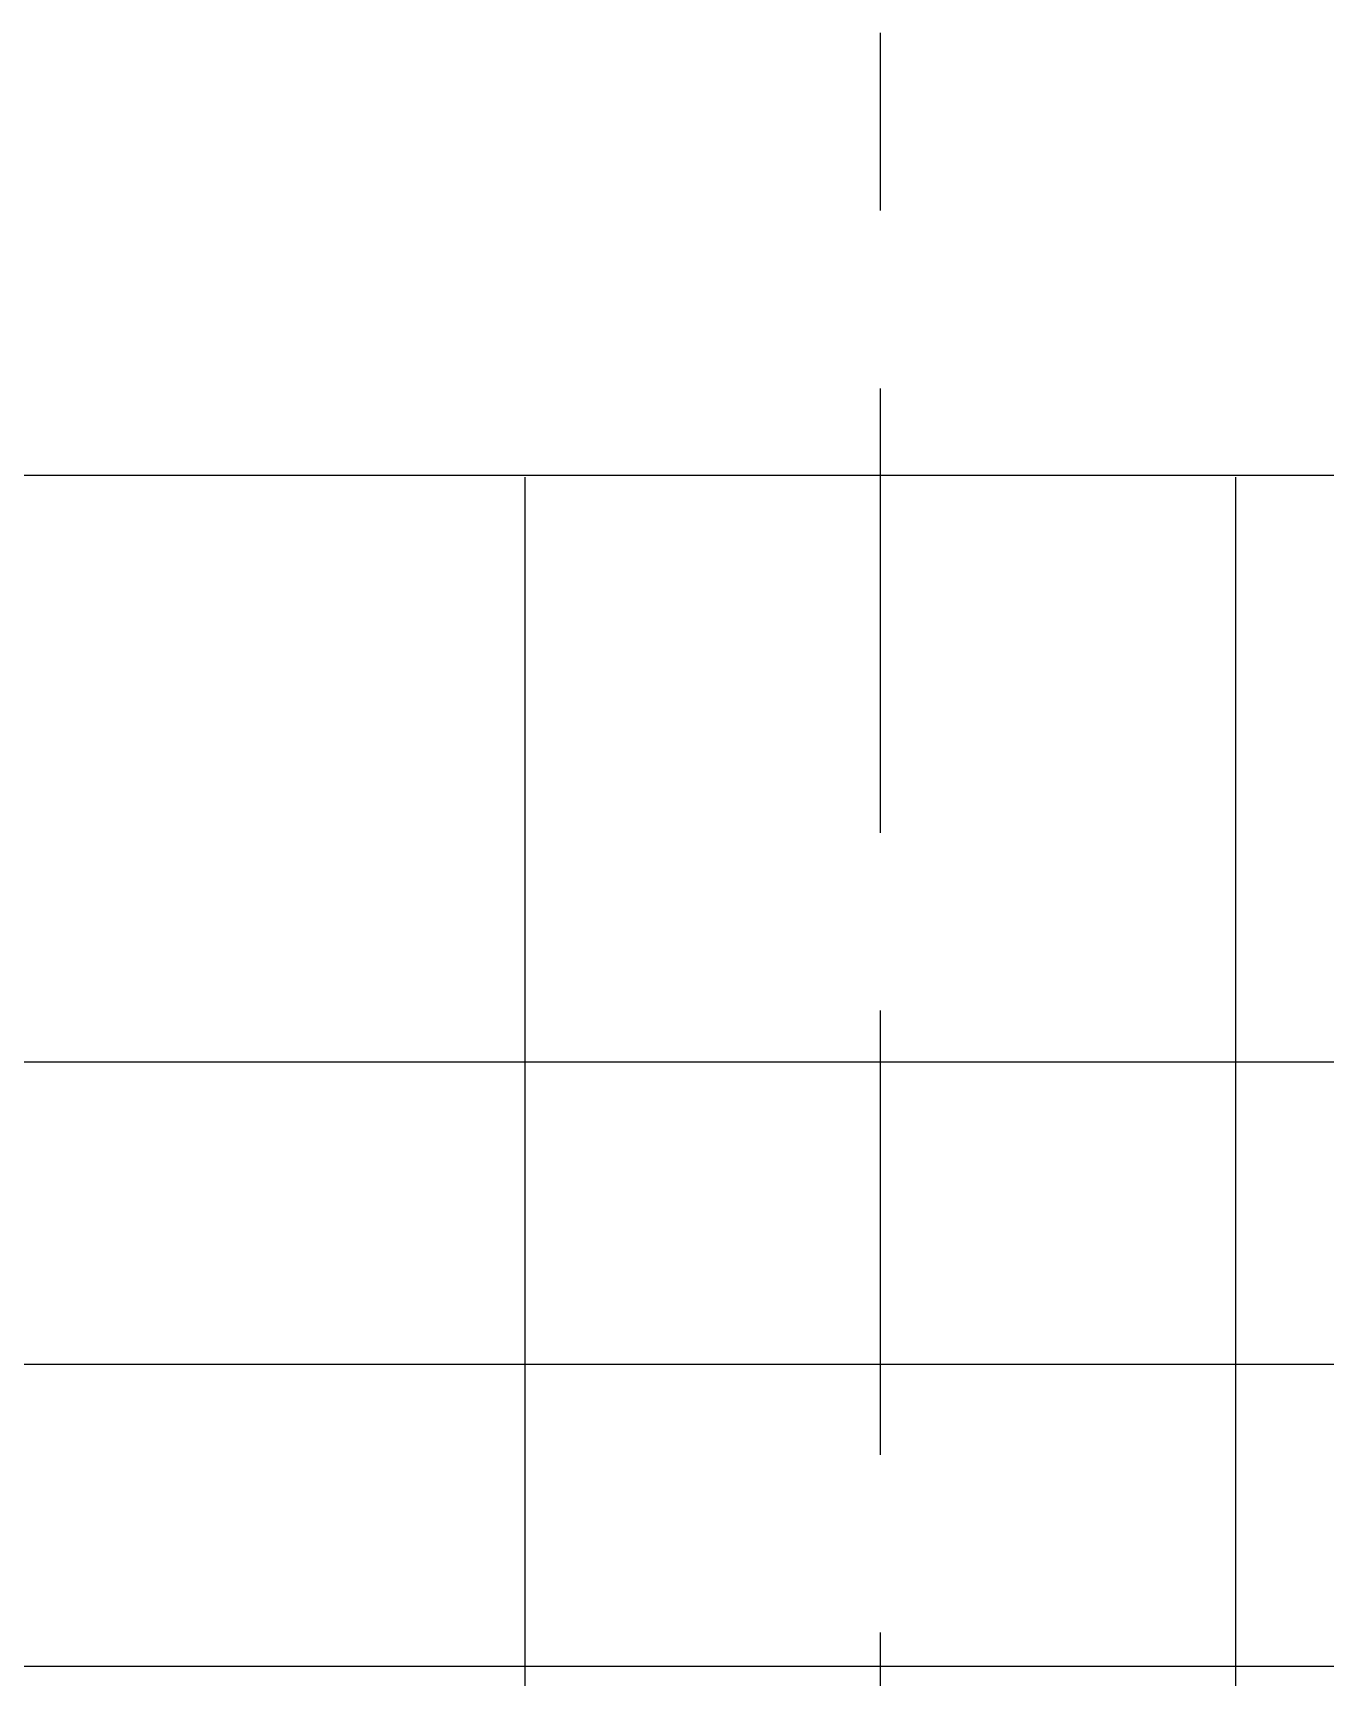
# Model space of a CAD drawing. Header units: millimetres. Extents: x -187744 to 2148, y -49419 to 6550.
# Drawn here: x -11825.1 to -11679.7, y -11746.7 to -11561.6 of the extents above; entities that cross this region are included whole.
import ezdxf
from ezdxf.enums import TextEntityAlignment as Align

# ---------------------------------------------------------------- set-up
doc = ezdxf.new("R2010")
doc.units = ezdxf.units.MM
doc.header["$LTSCALE"] = 1000
doc.header["$MEASUREMENT"] = 0
doc.linetypes.add('DASH', pattern=[0.35, 0.25, -0.1])
doc.linetypes.add('M-CENTER', pattern=[1.8, 1.2, -0.2, 0.2, -0.2])
for name, color, linetype in [('A-WINDOW', 12, 'Continuous'), ('AXIS_TEXT', 50, 'Continuous'), ('B1建筑尺寸', 7, 'Continuous'), ('DOTE', 138, 'M-CENTER'), ('KT-HOLE', 211, 'Continuous')]:
    doc.layers.add(name, color=color, linetype=linetype)
doc.styles.add('COMPLEX', font='COMPLEX')

# ---------------------------------------------------------------- blocks, each defined once
blk = doc.blocks.new('QBLOCK2019073115112111')
at = {"layer": 'DOTE'}
blk.add_line((-6542.88, -624.86), (6625.81, -624.86), dxfattribs=at)
at = {"layer": 'AXIS_TEXT', "style": 'COMPLEX', "width": 1.041667}
for p, p2 in [((-5892.06, 5527.78), (-5692.06, 5527.78)), ((-5892.06, 5527.78), (-5692.06, 5527.78)), ((-5192.06, 5527.78), (-4992.06, 5527.78)), ((-5192.06, 5527.78), (-4992.06, 5527.78)), ((-3492.06, 5527.78), (-3292.06, 5527.78)), ((-3492.06, 5527.78), (-3292.06, 5527.78)), ((-2592.06, 5527.78), (-2392.06, 5527.78)), ((-2592.06, 5527.78), (-2392.06, 5527.78)), ((-192.06, 5527.78), (7.94, 5527.78)), ((-192.06, 5527.78), (7.94, 5527.78)), ((2707.94, 5527.78), (2907.94, 5527.78)), ((2707.94, 5527.78), (2907.94, 5527.78)), ((4507.94, 5527.78), (4707.94, 5527.78)), ((4507.94, 5527.78), (4707.94, 5527.78)), ((5507.94, 5527.78), (5707.94, 5527.78)), ((5507.94, 5527.78), (5707.94, 5527.78)), ((-7660.45, 3713.14), (-7460.45, 3713.14)), ((-7660.45, 3713.14), (-7460.45, 3713.14)), ((7521.14, 3713.14), (7521.64, 3713.14)), ((7521.14, 3713.14), (7521.64, 3713.14)), ((-7660.45, 2463.14), (-7460.45, 2463.14)), ((-7660.45, 2463.14), (-7460.45, 2463.14)), ((7521.14, 2463.14), (7521.64, 2463.14)), ((7521.14, 2463.14), (7521.64, 2463.14)), ((-7660.45, 1413.14), (-7460.45, 1413.14)), ((-7660.45, 1413.14), (-7460.45, 1413.14)), ((7521.14, 1413.14), (7521.64, 1413.14)), ((7521.14, 1413.14), (7521.64, 1413.14)), ((-7660.45, 263.14), (-7460.45, 263.14)), ((-7660.45, 263.14), (-7460.45, 263.14)), ((7521.14, 263.14), (7521.64, 263.14)), ((7521.14, 263.14), (7521.64, 263.14)), ((-7660.45, -736.86), (-7460.45, -736.86)), ((-7660.45, -736.86), (-7460.45, -736.86)), ((7521.14, -736.86), (7521.64, -736.86)), ((7521.14, -736.86), (7521.64, -736.86)), ((-7660.45, -1436.86), (-7460.45, -1436.86)), ((-7660.45, -1436.86), (-7460.45, -1436.86)), ((7521.14, -1436.86), (7521.64, -1436.86)), ((7521.14, -1436.86), (7521.64, -1436.86)), ((-7660.45, -2536.86), (-7460.45, -2536.86)), ((-7660.45, -2536.86), (-7460.45, -2536.86)), ((7521.14, -2536.86), (7521.64, -2536.86)), ((7521.14, -2536.86), (7521.64, -2536.86)), ((-7660.45, -4136.86), (-7460.45, -4136.86)), ((-7660.45, -4136.86), (-7460.45, -4136.86)), ((7521.14, -4136.86), (7521.64, -4136.86)), ((7521.14, -4136.86), (7521.64, -4136.86)), ((-5892.06, -5349.93), (-5891.56, -5349.93)), ((-5892.06, -5349.93), (-5891.56, -5349.93)), ((-5192.06, -5349.93), (-5191.56, -5349.93)), ((-5192.06, -5349.93), (-5191.56, -5349.93)), ((-2592.06, -5349.93), (-2591.56, -5349.93)), ((-2592.06, -5349.93), (-2591.56, -5349.93)), ((-192.06, -5349.93), (-191.56, -5349.93)), ((-192.06, -5349.93), (-191.56, -5349.93)), ((2707.94, -5349.93), (2708.44, -5349.93)), ((2707.94, -5349.93), (2708.44, -5349.93)), ((4507.94, -5349.93), (4508.44, -5349.93)), ((4507.94, -5349.93), (4508.44, -5349.93)), ((5507.94, -5349.93), (5508.44, -5349.93)), ((5507.94, -5349.93), (5508.44, -5349.93)), ((-3492.06, -5351.12), (-3491.56, -5351.12)), ((-3492.06, -5351.12), (-3491.56, -5351.12))]:
    blk.add_attdef('A', text='', height=224, dxfattribs=at).set_placement(p, p2, align=Align.FIT)
blk = doc.blocks.new('A$C1E787874')
for p, q in [((0, 40), (200, 40)), ((0, -40), (200, -40))]:
    blk.add_line(p, q)
at = {"linetype": 'DASH', "ltscale": 0.2}
blk.add_line((-50, 0), (250, 0), dxfattribs=at)
blk = doc.blocks.new('A$C5B7B5C93')
at = {"layer": 'KT-HOLE', "rotation": 90}
blk.add_blockref('A$C1E787874', (-11564.22, 1600), dxfattribs=at)

msp = doc.modelspace()

# ---------------------------------------------------------------- linework, layer by layer
at = {"layer": 'A-WINDOW'}
for p, q in [((-11564.77, -11611.46), (-11965.36, -11611.46)), ((-11564.77, -11677.46), (-12032.02, -11677.46)), ((-12098.69, -11745.46), (-11564.77, -11745.46))]:
    msp.add_line(p, q, dxfattribs=at)

# ---------------------------------------------------------------- block references
msp.add_blockref('A$C5B7B5C93', (-165.5, -13411.65))
at = {"layer": 'B1建筑尺寸', "linetype": 'Continuous'}
msp.add_blockref('QBLOCK2019073115112111', (-5673.3, -11086.6), dxfattribs=at)

doc.saveas('drawing.dxf')
